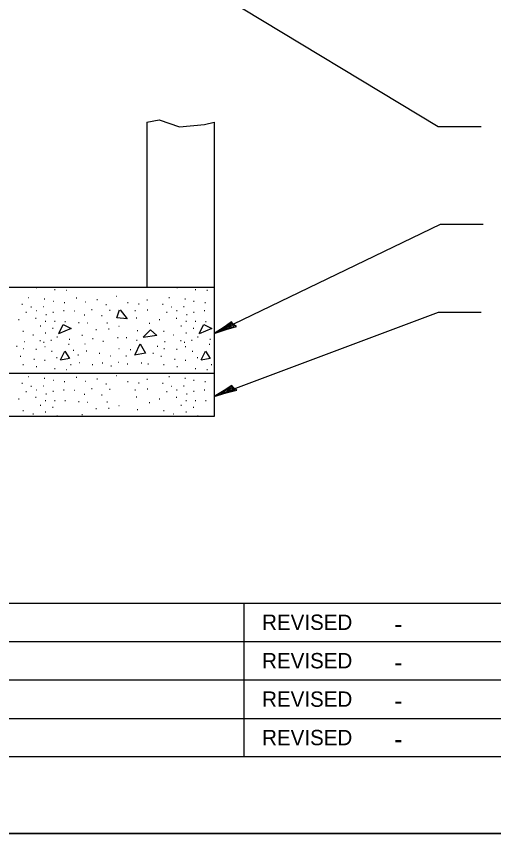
# Model space of a CAD drawing. Extents: x 0 to 2.83, y -0.07 to 1.83.
# Drawn here: x 0.8078 to 1.0668, y 0 to 0.443 of the extents above; entities that cross this region are included whole.
import ezdxf

# ---------------------------------------------------------------- set-up
doc = ezdxf.new("R2010")
doc.units = 0
for name, color, linetype in [('RD_Pr_Roadway_Notes', 7, 'Continuous'), ('SH_General_Details', 7, 'Continuous'), ('SH_Printer_Plotting_Border', 7, 'Continuous')]:
    doc.layers.add(name, color=color, linetype=linetype)

msp = doc.modelspace()

# ---------------------------------------------------------------- linework, layer by layer
at = {"layer": 'RD_Pr_Roadway_Notes'}
for p, q in [((1.03665, 0.38312), (0.91524, 0.45644)), ((1.05996, 0.38312), (1.03665, 0.38312)), ((1.03772, 0.33023), (0.91524, 0.2711)), ((1.06104, 0.33023), (1.03772, 0.33023)), ((1.03661, 0.28246), (0.91524, 0.23692)), ((1.05993, 0.28246), (1.03661, 0.28246))]:
    msp.add_line(p, q, dxfattribs=at)
for points in [[(0.92565, 0.27594), (0.92456, 0.27732), (0.92051, 0.27454), (0.91524, 0.2711), (0.92164, 0.27317), (0.92734, 0.27479), (0.92565, 0.27594), (0.9247, 0.27674), (0.91902, 0.27292), (0.92625, 0.27496), (0.92464, 0.2758), (0.92192, 0.27427), (0.92481, 0.27517)], [(0.92576, 0.24154), (0.92469, 0.24294), (0.92058, 0.24025), (0.91524, 0.23692), (0.92168, 0.23886), (0.92742, 0.24035), (0.92576, 0.24154), (0.92482, 0.24236), (0.91906, 0.23866), (0.92634, 0.24055), (0.92474, 0.24142), (0.92199, 0.23995), (0.9249, 0.24078)]]:
    msp.add_lwpolyline(points, dxfattribs=at)
at = {"layer": 'SH_General_Details'}
for p, q in [((0.87858, 0.38558), (0.87858, 0.29618)), ((0.91524, 0.38558), (0.91524, 0.29618)), ((0.41145, 0.29618), (0.91524, 0.29618)), ((0.81867, 0.29602), (0.819, 0.29602)), ((0.8286, 0.29495), (0.82894, 0.29495)), ((0.83498, 0.29452), (0.83531, 0.29452)), ((0.89496, 0.29602), (0.89529, 0.29602)), ((0.90489, 0.29495), (0.90523, 0.29495)), ((0.91127, 0.29452), (0.9116, 0.29452)), ((0.91524, 0.29618), (0.91524, 0.22618)), ((0.81437, 0.29065), (0.8147, 0.29065)), ((0.82294, 0.28979), (0.82328, 0.28979)), ((0.82774, 0.28864), (0.82808, 0.28864)), ((0.84036, 0.29036), (0.84069, 0.29036)), ((0.8453, 0.28821), (0.84563, 0.28821)), ((0.85153, 0.2895), (0.85187, 0.2895)), ((0.86192, 0.29129), (0.86226, 0.29129)), ((0.87869, 0.28929), (0.87902, 0.28929)), ((0.89066, 0.29065), (0.89099, 0.29065)), ((0.89923, 0.28979), (0.89957, 0.28979)), ((0.90403, 0.28864), (0.90437, 0.28864)), ((0.81086, 0.28706), (0.81119, 0.28706)), ((0.81566, 0.28549), (0.81599, 0.28549)), ((0.82232, 0.28563), (0.82266, 0.28563)), ((0.83383, 0.28792), (0.83417, 0.28792)), ((0.8486, 0.28413), (0.84893, 0.28413)), ((0.85648, 0.28678), (0.85681, 0.28678)), ((0.85841, 0.28377), (0.85875, 0.28377)), ((0.86823, 0.28792), (0.86856, 0.28792)), ((0.87418, 0.28721), (0.87451, 0.28721)), ((0.87883, 0.28391), (0.87917, 0.28391)), ((0.88715, 0.28706), (0.88748, 0.28706)), ((0.89195, 0.28549), (0.89228, 0.28549)), ((0.89861, 0.28563), (0.89895, 0.28563)), ((0.91012, 0.28792), (0.91046, 0.28792)), ((0.81308, 0.28262), (0.81341, 0.28262)), ((0.81824, 0.2794), (0.81857, 0.2794)), ((0.81852, 0.28348), (0.81886, 0.28348)), ((0.8238, 0.28133), (0.82414, 0.28133)), ((0.82767, 0.28269), (0.82801, 0.28269)), ((0.83348, 0.28348), (0.83381, 0.28348)), ((0.83914, 0.28334), (0.83947, 0.28334)), ((0.84465, 0.28119), (0.84499, 0.28119)), ((0.85411, 0.28076), (0.85445, 0.28076)), ((0.87217, 0.28348), (0.8725, 0.28348)), ((0.87282, 0.27961), (0.87315, 0.27961)), ((0.88937, 0.28262), (0.8897, 0.28262)), ((0.89453, 0.2794), (0.89486, 0.2794)), ((0.89481, 0.28348), (0.89515, 0.28348)), ((0.90009, 0.28133), (0.90043, 0.28133)), ((0.90396, 0.28269), (0.9043, 0.28269)), ((0.90977, 0.28348), (0.9101, 0.28348)), ((0.80907, 0.27861), (0.8094, 0.27861)), ((0.82082, 0.27517), (0.82115, 0.27517)), ((0.82344, 0.27775), (0.82378, 0.27775)), ((0.8286, 0.27775), (0.82894, 0.27775)), ((0.83412, 0.27761), (0.83445, 0.27761)), ((0.84157, 0.27703), (0.84191, 0.27703)), ((0.84637, 0.27682), (0.84671, 0.27682)), ((0.85698, 0.27689), (0.85731, 0.27689)), ((0.86336, 0.27503), (0.86369, 0.27503)), ((0.87991, 0.2766), (0.88024, 0.2766)), ((0.88536, 0.27861), (0.88569, 0.27861)), ((0.89711, 0.27517), (0.89744, 0.27517)), ((0.89973, 0.27775), (0.90007, 0.27775)), ((0.90489, 0.27775), (0.90523, 0.27775)), ((0.91041, 0.27761), (0.91074, 0.27761)), ((0.81136, 0.2723), (0.81169, 0.2723)), ((0.81673, 0.27044), (0.81707, 0.27044)), ((0.82344, 0.27151), (0.82378, 0.27151)), ((0.82746, 0.27402), (0.82779, 0.27402)), ((0.85103, 0.27331), (0.85137, 0.27331)), ((0.85784, 0.27359), (0.85817, 0.27359)), ((0.87339, 0.27273), (0.87372, 0.27273)), ((0.88765, 0.2723), (0.88798, 0.2723)), ((0.89302, 0.27044), (0.89336, 0.27044)), ((0.89973, 0.27151), (0.90007, 0.27151)), ((0.90375, 0.27402), (0.90408, 0.27402)), ((0.812, 0.26671), (0.81234, 0.26671)), ((0.8206, 0.26729), (0.82094, 0.26729)), ((0.82266, 0.26643), (0.82299, 0.26643)), ((0.8266, 0.26743), (0.82693, 0.26743)), ((0.82982, 0.26929), (0.83016, 0.26929)), ((0.83649, 0.26808), (0.83682, 0.26808)), ((0.84336, 0.27015), (0.8437, 0.27015)), ((0.84924, 0.26829), (0.84957, 0.26829)), ((0.85476, 0.26693), (0.85509, 0.26693)), ((0.86271, 0.26886), (0.86305, 0.26886)), ((0.86744, 0.26886), (0.86777, 0.26886)), ((0.87303, 0.26743), (0.87336, 0.26743)), ((0.88829, 0.26671), (0.88863, 0.26671)), ((0.89689, 0.26729), (0.89723, 0.26729)), ((0.89895, 0.26643), (0.89928, 0.26643)), ((0.90289, 0.26743), (0.90322, 0.26743)), ((0.90611, 0.26929), (0.90645, 0.26929)), ((0.91278, 0.26808), (0.91311, 0.26808)), ((0.80792, 0.2643), (0.80825, 0.2643)), ((0.81165, 0.26294), (0.81198, 0.26294)), ((0.81845, 0.26258), (0.81879, 0.26258)), ((0.82323, 0.26402), (0.82356, 0.26402)), ((0.82688, 0.26151), (0.82722, 0.26151)), ((0.83613, 0.26531), (0.83646, 0.26531)), ((0.83864, 0.26208), (0.83897, 0.26208)), ((0.84494, 0.26542), (0.84527, 0.26542)), ((0.84573, 0.26172), (0.84606, 0.26172)), ((0.86336, 0.26294), (0.86369, 0.26294)), ((0.86959, 0.26237), (0.86992, 0.26237)), ((0.88421, 0.2643), (0.88454, 0.2643)), ((0.88794, 0.26294), (0.88827, 0.26294)), ((0.89474, 0.26258), (0.89508, 0.26258)), ((0.89952, 0.26402), (0.89985, 0.26402)), ((0.90317, 0.26151), (0.90351, 0.26151)), ((0.91242, 0.26531), (0.91275, 0.26531)), ((0.81, 0.25879), (0.81033, 0.25879)), ((0.81738, 0.25721), (0.81771, 0.25721)), ((0.82961, 0.258), (0.82994, 0.258)), ((0.84122, 0.2595), (0.84155, 0.2595)), ((0.85275, 0.26051), (0.85309, 0.26051)), ((0.85884, 0.25893), (0.85918, 0.25893)), ((0.8673, 0.25893), (0.86763, 0.25893)), ((0.88192, 0.26036), (0.88225, 0.26036)), ((0.88629, 0.25879), (0.88662, 0.25879)), ((0.89367, 0.25721), (0.894, 0.25721)), ((0.9059, 0.258), (0.90623, 0.258)), ((0.81136, 0.25434), (0.81169, 0.25434)), ((0.81867, 0.25312), (0.819, 0.25312)), ((0.82316, 0.25656), (0.82349, 0.25656)), ((0.8372, 0.25434), (0.83754, 0.25434)), ((0.84186, 0.25535), (0.84219, 0.25535)), ((0.84895, 0.25434), (0.84929, 0.25434)), ((0.8544, 0.2552), (0.85473, 0.2552)), ((0.85906, 0.25363), (0.85939, 0.25363)), ((0.863, 0.25549), (0.86333, 0.25549)), ((0.86794, 0.25456), (0.86828, 0.25456)), ((0.87561, 0.2552), (0.87594, 0.2552)), ((0.87926, 0.25463), (0.8796, 0.25463)), ((0.88765, 0.25434), (0.88798, 0.25434)), ((0.89496, 0.25312), (0.89529, 0.25312)), ((0.89945, 0.25656), (0.89978, 0.25656)), ((0.91349, 0.25434), (0.91383, 0.25434)), ((0.41145, 0.24952), (0.91524, 0.24952)), ((0.8286, 0.25205), (0.82894, 0.25205)), ((0.83498, 0.25162), (0.83531, 0.25162)), ((0.86192, 0.2484), (0.86226, 0.2484)), ((0.90489, 0.25205), (0.90523, 0.25205)), ((0.91127, 0.25162), (0.9116, 0.25162)), ((0.81086, 0.24417), (0.81119, 0.24417)), ((0.81437, 0.24775), (0.8147, 0.24775)), ((0.82294, 0.24689), (0.82328, 0.24689)), ((0.82774, 0.24574), (0.82808, 0.24574)), ((0.83383, 0.24503), (0.83417, 0.24503)), ((0.84036, 0.24746), (0.84069, 0.24746)), ((0.8453, 0.24531), (0.84563, 0.24531)), ((0.85153, 0.2466), (0.85187, 0.2466)), ((0.85648, 0.24388), (0.85681, 0.24388)), ((0.86823, 0.24503), (0.86856, 0.24503)), ((0.87418, 0.24431), (0.87451, 0.24431)), ((0.87869, 0.24639), (0.87902, 0.24639)), ((0.88715, 0.24417), (0.88748, 0.24417)), ((0.89066, 0.24775), (0.89099, 0.24775)), ((0.89923, 0.24689), (0.89957, 0.24689)), ((0.90403, 0.24574), (0.90437, 0.24574)), ((0.91012, 0.24503), (0.91046, 0.24503)), ((0.81308, 0.23972), (0.81341, 0.23972)), ((0.81566, 0.24259), (0.81599, 0.24259)), ((0.81852, 0.24058), (0.81886, 0.24058)), ((0.82232, 0.24273), (0.82266, 0.24273)), ((0.82767, 0.2398), (0.82801, 0.2398)), ((0.83348, 0.24058), (0.83381, 0.24058)), ((0.83914, 0.24044), (0.83947, 0.24044)), ((0.8486, 0.24123), (0.84893, 0.24123)), ((0.85841, 0.24087), (0.85875, 0.24087)), ((0.87217, 0.24058), (0.8725, 0.24058)), ((0.87883, 0.24101), (0.87917, 0.24101)), ((0.88937, 0.23972), (0.8897, 0.23972)), ((0.89195, 0.24259), (0.89228, 0.24259)), ((0.89481, 0.24058), (0.89515, 0.24058)), ((0.89861, 0.24273), (0.89895, 0.24273)), ((0.90396, 0.2398), (0.9043, 0.2398)), ((0.90977, 0.24058), (0.9101, 0.24058)), ((0.80907, 0.23571), (0.8094, 0.23571)), ((0.81824, 0.2365), (0.81857, 0.2365)), ((0.82344, 0.23485), (0.82378, 0.23485)), ((0.8238, 0.23843), (0.82414, 0.23843)), ((0.8286, 0.23485), (0.82894, 0.23485)), ((0.84465, 0.23829), (0.84499, 0.23829)), ((0.85411, 0.23786), (0.85445, 0.23786)), ((0.87282, 0.23672), (0.87315, 0.23672)), ((0.88536, 0.23571), (0.88569, 0.23571)), ((0.89453, 0.2365), (0.89486, 0.2365)), ((0.89973, 0.23485), (0.90007, 0.23485)), ((0.90009, 0.23843), (0.90043, 0.23843)), ((0.90489, 0.23485), (0.90523, 0.23485)), ((0.82082, 0.23227), (0.82115, 0.23227)), ((0.82746, 0.23113), (0.82779, 0.23113)), ((0.83412, 0.23471), (0.83445, 0.23471)), ((0.84157, 0.23414), (0.84191, 0.23414)), ((0.84637, 0.23392), (0.84671, 0.23392)), ((0.85103, 0.23041), (0.85137, 0.23041)), ((0.85698, 0.23399), (0.85731, 0.23399)), ((0.85784, 0.2307), (0.85817, 0.2307)), ((0.86336, 0.23213), (0.86369, 0.23213)), ((0.87991, 0.23371), (0.88024, 0.23371)), ((0.89711, 0.23227), (0.89744, 0.23227)), ((0.90375, 0.23113), (0.90408, 0.23113)), ((0.91041, 0.23471), (0.91074, 0.23471)), ((0.91524, 0.22618), (0.41145, 0.22618)), ((0.81136, 0.22941), (0.81169, 0.22941)), ((0.81673, 0.22754), (0.81707, 0.22754)), ((0.82344, 0.22862), (0.82378, 0.22862)), ((0.82982, 0.2264), (0.83016, 0.2264)), ((0.84336, 0.22726), (0.8437, 0.22726)), ((0.87339, 0.22984), (0.87372, 0.22984)), ((0.88765, 0.22941), (0.88798, 0.22941)), ((0.89302, 0.22754), (0.89336, 0.22754)), ((0.89973, 0.22862), (0.90007, 0.22862)), ((0.90611, 0.2264), (0.90645, 0.2264)), ((0.16666, 0.125), (2.79166, 0.125)), ((0.93118, 0.125), (0.93118, 0.04167)), ((0.41452, 0.10417), (1.18118, 0.10417)), ((0.41452, 0.08333), (1.18118, 0.08333)), ((0.41452, 0.0625), (1.18118, 0.0625)), ((2.83333, 0), (-0.00001, 0))]:
    msp.add_line(p, q, dxfattribs=at)
msp.add_lwpolyline([(0.16666, 1.79167), (2.79166, 1.79167), (2.79166, 0.04167), (0.16666, 0.04167)], close=True, dxfattribs=at)
for points in [[(0.87858, 0.38558), (0.88524, 0.38681), (0.89633, 0.38312), (0.90989, 0.38435), (0.91524, 0.38558)], [(0.8641, 0.28387), (0.86803, 0.27911), (0.86235, 0.27953), (0.86377, 0.28395)], [(0.83081, 0.27102), (0.83323, 0.27594), (0.83765, 0.27385), (0.83075, 0.27091)], [(0.9071, 0.27102), (0.90952, 0.27594), (0.91394, 0.27385), (0.90704, 0.27091)], [(0.87671, 0.2691), (0.88071, 0.2731), (0.88405, 0.27002), (0.87663, 0.26893)], [(0.83189, 0.25674), (0.83423, 0.26158), (0.83673, 0.2575), (0.83185, 0.25657)], [(0.87228, 0.25967), (0.87495, 0.26542), (0.87796, 0.26042), (0.87195, 0.25941)], [(0.90818, 0.25674), (0.91052, 0.26158), (0.91302, 0.2575), (0.90814, 0.25657)], [(0.91493, 0.26208), (0.91524, 0.26208)]]:
    msp.add_lwpolyline(points, dxfattribs=at)
at = {"layer": 'SH_Printer_Plotting_Border'}
msp.add_lwpolyline([(-0.00001, 0), (2.83333, 0), (2.83333, 1.83333), (-0.00001, 1.83333)], close=True, dxfattribs=at)

# ---------------------------------------------------------------- texts
at = {"layer": 'SH_General_Details'}
for s, height, p in [('REVISED', 0.008333, (0.94118, 0.11042)), ('-', 0.01, (1.01282, 0.10875)), ('REVISED', 0.008333, (0.94118, 0.08958)), ('-', 0.01, (1.01282, 0.08792)), ('REVISED', 0.008333, (0.94118, 0.06875)), ('-', 0.01, (1.01282, 0.06708)), ('REVISED', 0.008333, (0.94118, 0.04792)), ('-', 0.01, (1.01282, 0.04625))]:
    msp.add_text(s, height=height, dxfattribs=at).set_placement(p)

doc.saveas('drawing.dxf')
